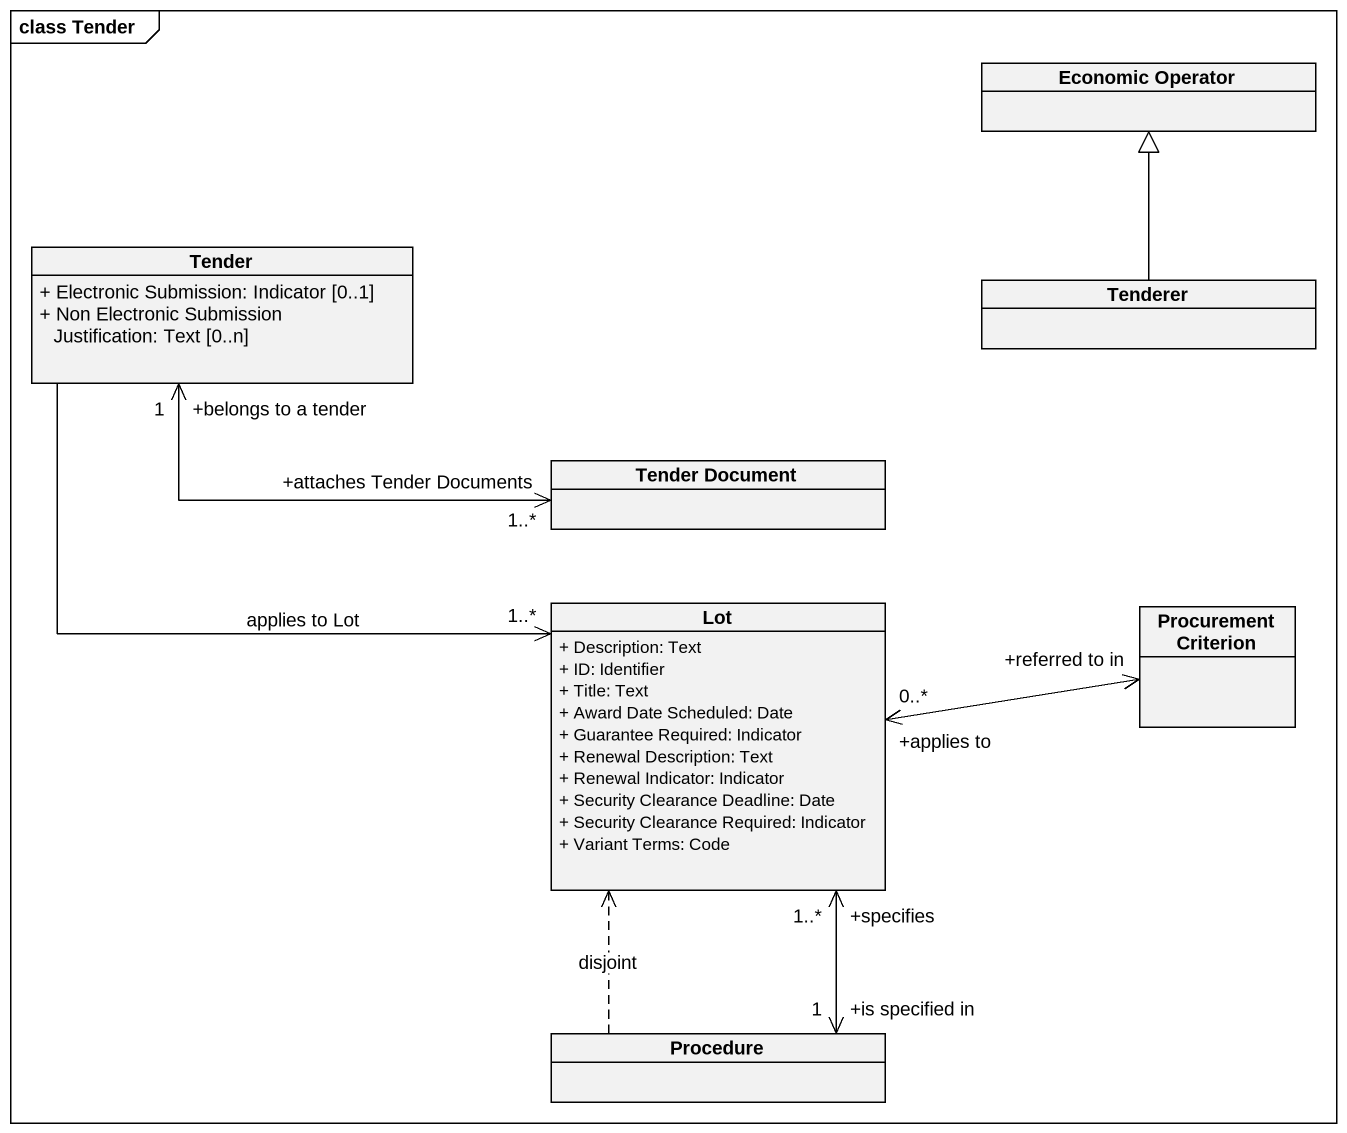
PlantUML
@startuml
mainframe class Tender
hide circle
hide empty members
skinparam classAttributeIconSize 0
class "Economic Operator" as Economic_Operator
class Tender {
  + Electronic Submission: Indicator [0..1]
  + Non Electronic Submission Justification: Text [0..n]
}
class Tenderer
class "Tender Document" as Tender_Document
class Lot {
  + Description: Text
  + ID: Identifier
  + Title: Text
  + Award Date Scheduled: Date
  + Guarantee Required: Indicator
  + Renewal Description: Text
  + Renewal Indicator: Indicator
  + Security Clearance Deadline: Date
  + Security Clearance Required: Indicator
  + Variant Terms: Code
}
class "Procurement Criterion" as Procurement_Criterion
class Procedure
Tender "+belongs to a tender\n1" <-right-> "+attaches Tender Documents\n1..*" Tender_Document
Tender --> "1..*" Lot : applies to Lot
Tenderer -up-|> Economic_Operator
Procurement_Criterion "+referred to in" <-left-> "+applies to\n0..*" Lot
Procedure .up.> Lot : disjoint
Procedure "+is specified in\n1" <-up-> "+specifies\n1..*" Lot
@enduml
